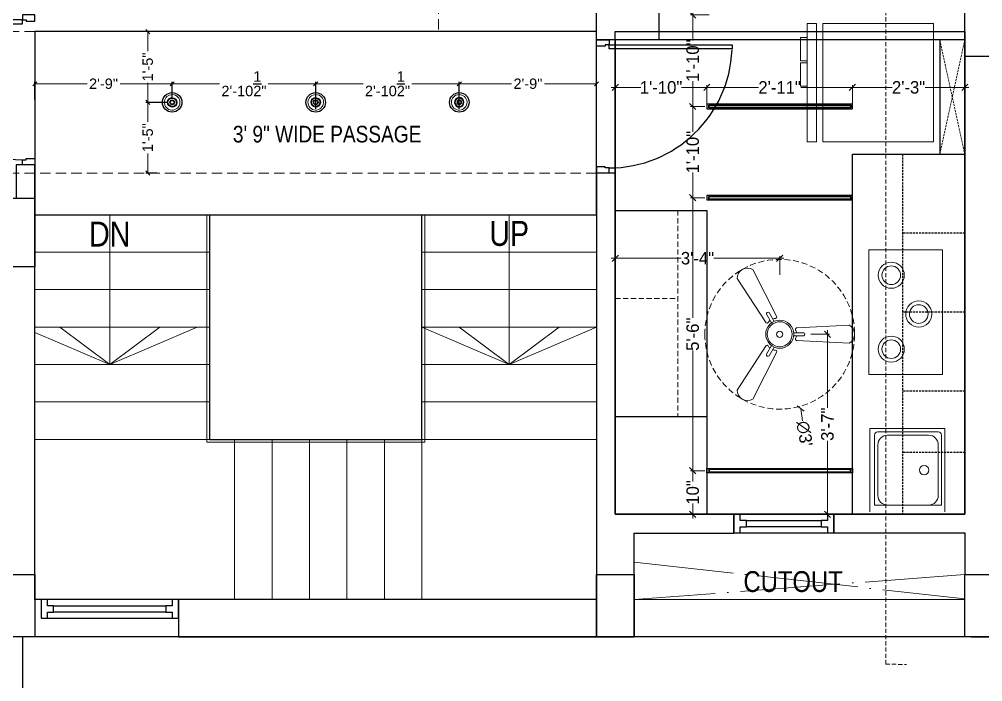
# Model space of a CAD drawing. Header units: millimetres. Extents: x 56222 to 3066687, y -650199 to -121287.
# Drawn here: x 129212.5 to 129444.1, y -185436.7 to -185277.5 of the extents above; entities that cross this region are included whole.
import ezdxf

# ---------------------------------------------------------------- set-up
doc = ezdxf.new("R2010")
doc.units = ezdxf.units.MM
doc.header["$MEASUREMENT"] = 0
doc.header["$PDMODE"] = 35
for name, pattern in [('ACAD_ISO02W100', [15, 12, -3]), ('ACAD_ISO04W100', [30, 24, -3, 0, -3]), ('DASHED', [0.75, 0.5, -0.25]), ('DASHED2', [0.375, 0.25, -0.125]), ('DASHEDX2', [1.5, 1, -0.5]), ('HIDDEN', [0.375, 0.25, -0.125])]:
    doc.linetypes.add(name, pattern=pattern)
doc.layers.get('Defpoints').update_dxf_attribs({"color": 220})
doc.layers.add('AR DOOR', color=40, linetype='Continuous')
doc.layers.add('AR ELE-5', color=134, linetype='Continuous')
for name, color, linetype, lineweight in [('COLUMN', 1, 'Continuous', 30), ('dim05', 1, 'Continuous', 13), ('Electrical', 84, 'Continuous', 30), ('FIRST FLOOR', 7, 'Continuous', 9), ('FIRST FLOOR ( TEXT )', 7, 'Continuous', 9), ('FIRST FLOOR_( PLine )_', 251, 'Continuous', 30), ('FIRST FLOOR_( STAIR )', 251, 'Continuous', 9), ('FURNITURE', 32, 'Continuous', 9), ('furniture dimensions', 1, 'DASHED', 0), ('FURNITURE-1', 252, 'Continuous', 13), ('GF FALSE CEILING', 6, 'Continuous', 35), ('GROUND FLOOR', 7, 'Continuous', 9), ('Labelling', 1, 'Continuous', 25), ('SECTION ( SLAB PLine )', 104, 'Continuous', 30), ('wall', 7, 'Continuous', 30)]:
    doc.layers.add(name, color=color, linetype=linetype, lineweight=lineweight)
doc.layers.add('XX~SLAB ( PLINE )', color=251, linetype='Continuous', plot=False)
doc.styles.add('Arial', font='arial.ttf')
doc.styles.add('century g', font='GOTHIC.TTF')
doc.styles.add("Cn_BT_0'-0", font='swissc.ttf')
doc.styles.add('KATHA', font='swissc.ttf')
doc.styles.get("Standard").update_dxf_attribs({"font": 'arial.ttf', "height": 6})
doc.dimstyles.new('Archana', dxfattribs={"dimtxt": 2, "dimasz": 0.75, "dimexe": 0.5, "dimexo": 0.5, "dimgap": 0, "dimtad": 0, "dimzin": 0, "dimdsep": 46, "dimlunit": 4, "dimtxsty": 'century g', "dimblk": 'OBLIQUE', "dimcen": 0, "dimdle": 1, "dimclrd": 256, "dimclre": 256, "dimclrt": 256, "dimadec": 0, "dimazin": 0, "dimtfac": 1, "dimtofl": 0, "dimtmove": 1, "dimatfit": 3, "dimfxl": 1, "dimfxlon": 1, "dimtolj": 1, "dimtzin": 0, "dimlwd": -1, "dimlwe": -1, "dimarcsym": 0})
doc.dimstyles.new('ISO-25', dxfattribs={"dimtxt": 2.5, "dimasz": 1, "dimexe": 0.5, "dimexo": 1, "dimtad": 0, "dimdec": 1, "dimlunit": 4, "dimtxsty": 'Standard', "dimblk": 'OBLIQUE', "dimcen": 2.5, "dimclrd": 1, "dimclre": 1, "dimclrt": 5, "dimadec": 0, "dimazin": 0, "dimtfac": 1, "dimtdec": 1, "dimtmove": 0, "dimatfit": 3, "dimfxl": 1, "dimlwd": -1, "dimarcsym": 0})

# ---------------------------------------------------------------- blocks, each defined once
blk = doc.blocks.new('*U184')
for points in [[(-1025.5, 0), (-985.5, 0), (-985.5, 30), (-975.5, 30), (-975.5, 100), (-1025.5, 100)], [(40, 0), (0, 0), (0, 30), (-10, 30), (-10, 100), (40, 100)], [(0, 0), (0, -985.5), (-30, -985.5), (-30, 0)]]:
    blk.add_lwpolyline(points, close=True)
at = {"layer": 'AR ELE-5', "linetype": 'ByBlock', "ltscale": 15}
blk.add_arc((1.4, 0.6), 987, 180.03474, 267.62699, dxfattribs=at)
blk = doc.blocks.new('*U18')
for points in [[(0, 0), (0, 1120), (-30, 1120), (-30, 0)], [(40, 0), (0, 0), (0, -30), (-10, -30), (-10, -100), (40, -100)], [(-1160, 0), (-1120, 0), (-1120, -30), (-1110, -30), (-1110, -100), (-1160, -100)]]:
    blk.add_lwpolyline(points, close=True)
at = {"layer": 'AR ELE-5', "linetype": 'ByBlock', "ltscale": 15}
blk.add_arc((1.6, -0.7), 1121.6, 92.37301, 179.96526, dxfattribs=at)
blk = doc.blocks.new('asaasd')
at = {"layer": 'Electrical', "color": 5, "lineweight": 5, "ltscale": 8}
blk.add_ellipse((4539.27, 3683.15), major_axis=(1.69, -1.84), ratio=1, start_param=-0.785398, end_param=5.497787, dxfattribs=at)
at = {"layer": 'Electrical', "color": 5, "ltscale": 8}
for major_axis, start_param, end_param in [((1.02, -1.1), -0.785398, 5.497787), ((-1.01, -0.93), 0.785398, 7.068583), ((-0.544, -0.501), 0.785398, 7.068583), ((-0.453, -0.417), 0.785398, 7.068583)]:
    blk.add_ellipse((4539.27, 3683.15), major_axis=major_axis, ratio=1, start_param=start_param, end_param=end_param, dxfattribs=at)
blk = doc.blocks.new('_Oblique')
at = {"layer": 'wall', "color": 0, "lineweight": -2}
blk.add_line((-0.5, -0.5), (0.5, 0.5), dxfattribs=at)
blk = doc.blocks.new('*D243')
at = {"layer": 'Defpoints', "color": 0, "lineweight": 30, "transparency": 16777216}
for p in [(129249.29, -185293), (129216.29, -185297.74), (129249.29, -185297.46)]:
    blk.add_point(p, dxfattribs=at)
at = {"layer": 'dim05', "color": 1, "linetype": 'Continuous', "lineweight": -2, "transparency": 16777216}
for p, q in [((129216.29, -185296.74), (129216.29, -185292.5)), ((129249.29, -185296.46), (129249.29, -185292.5))]:
    blk.add_line(p, q, dxfattribs=at)
at = {"layer": 'dim05', "color": 1, "linetype": 'Continuous', "transparency": 16777216}
for p, q in [((129216.29, -185293), (129228.82, -185293)), ((129249.29, -185293), (129236.76, -185293))]:
    blk.add_line(p, q, dxfattribs=at)
at = {"layer": 'dim05', "color": 1, "transparency": 16777216, "rotation": 180}
blk.add_blockref('_Oblique', (129216.29, -185293), dxfattribs=at)
at = {"layer": 'dim05', "color": 1, "transparency": 16777216}
blk.add_blockref('_Oblique', (129249.29, -185293), dxfattribs=at)
at = {"layer": 'dim05', "color": 5, "lineweight": 25, "transparency": 16777216, "insert": (129232.79, -185293), "char_height": 2.5, "attachment_point": 5, "style": 'Arial'}
blk.add_mtext('2\'-9"', dxfattribs=at)
blk = doc.blocks.new('*D244')
at = {"layer": 'Defpoints', "color": 0, "lineweight": 30, "transparency": 16777216}
for p in [(129283.79, -185293), (129249.29, -185297.46), (129283.79, -185297.46)]:
    blk.add_point(p, dxfattribs=at)
at = {"layer": 'dim05', "color": 1, "linetype": 'Continuous', "lineweight": -2, "transparency": 16777216}
for p, q in [((129249.29, -185296.46), (129249.29, -185292.5)), ((129283.79, -185296.46), (129283.79, -185292.5))]:
    blk.add_line(p, q, dxfattribs=at)
at = {"layer": 'dim05', "color": 1, "linetype": 'Continuous', "transparency": 16777216}
for p, q in [((129249.29, -185293), (129260.69, -185293)), ((129283.79, -185293), (129272.39, -185293))]:
    blk.add_line(p, q, dxfattribs=at)
at = {"layer": 'dim05', "color": 1, "transparency": 16777216, "rotation": 180}
blk.add_blockref('_Oblique', (129249.29, -185293), dxfattribs=at)
at = {"layer": 'dim05', "color": 1, "transparency": 16777216}
blk.add_blockref('_Oblique', (129283.79, -185293), dxfattribs=at)
at = {"layer": 'dim05', "color": 5, "lineweight": 25, "transparency": 16777216, "insert": (129266.54, -185293), "char_height": 2.5, "attachment_point": 5, "style": 'Arial'}
blk.add_mtext('2\'-10{\\H1x;\\S1/2;}"', dxfattribs=at)
blk = doc.blocks.new('*D245')
at = {"layer": 'Defpoints', "color": 0, "lineweight": 30, "transparency": 16777216}
for p in [(129318.29, -185293), (129283.79, -185300.06), (129318.29, -185300.06)]:
    blk.add_point(p, dxfattribs=at)
at = {"layer": 'dim05', "color": 1, "linetype": 'Continuous', "lineweight": -2, "transparency": 16777216}
for p, q in [((129283.79, -185299.06), (129283.79, -185292.5)), ((129318.29, -185299.06), (129318.29, -185292.5))]:
    blk.add_line(p, q, dxfattribs=at)
at = {"layer": 'dim05', "color": 1, "linetype": 'Continuous', "transparency": 16777216}
for p, q in [((129283.79, -185293), (129295.19, -185293)), ((129318.29, -185293), (129306.89, -185293))]:
    blk.add_line(p, q, dxfattribs=at)
at = {"layer": 'dim05', "color": 1, "transparency": 16777216, "rotation": 180}
blk.add_blockref('_Oblique', (129283.79, -185293), dxfattribs=at)
at = {"layer": 'dim05', "color": 1, "transparency": 16777216}
blk.add_blockref('_Oblique', (129318.29, -185293), dxfattribs=at)
at = {"layer": 'dim05', "color": 5, "lineweight": 25, "transparency": 16777216, "insert": (129301.04, -185293), "char_height": 2.5, "attachment_point": 5, "style": 'Arial'}
blk.add_mtext('2\'-10{\\H1x;\\S1/2;}"', dxfattribs=at)
blk = doc.blocks.new('*D246')
at = {"layer": 'Defpoints', "color": 0, "lineweight": 30, "transparency": 16777216}
for p in [(129351.29, -185293), (129318.29, -185297.46), (129351.29, -185297.46)]:
    blk.add_point(p, dxfattribs=at)
at = {"layer": 'dim05', "color": 1, "linetype": 'Continuous', "lineweight": -2, "transparency": 16777216}
for p, q in [((129318.29, -185296.46), (129318.29, -185292.5)), ((129351.29, -185296.46), (129351.29, -185292.5))]:
    blk.add_line(p, q, dxfattribs=at)
at = {"layer": 'dim05', "color": 1, "linetype": 'Continuous', "transparency": 16777216}
for p, q in [((129318.29, -185293), (129330.82, -185293)), ((129351.29, -185293), (129338.76, -185293))]:
    blk.add_line(p, q, dxfattribs=at)
at = {"layer": 'dim05', "color": 1, "transparency": 16777216, "rotation": 180}
blk.add_blockref('_Oblique', (129318.29, -185293), dxfattribs=at)
at = {"layer": 'dim05', "color": 1, "transparency": 16777216}
blk.add_blockref('_Oblique', (129351.29, -185293), dxfattribs=at)
at = {"layer": 'dim05', "color": 5, "lineweight": 25, "transparency": 16777216, "insert": (129334.79, -185293), "char_height": 2.5, "attachment_point": 5, "style": 'Arial'}
blk.add_mtext('2\'-9"', dxfattribs=at)
blk = doc.blocks.new('*D247')
at = {"layer": 'Defpoints', "color": 0, "lineweight": 30, "transparency": 16777216}
for p in [(129243.42, -185297.46), (129249.29, -185297.46), (129246.58, -185314.46)]:
    blk.add_point(p, dxfattribs=at)
at = {"layer": 'dim05', "color": 1, "linetype": 'Continuous', "lineweight": -2, "transparency": 16777216}
for p, q in [((129248.29, -185297.46), (129242.92, -185297.46)), ((129245.58, -185314.46), (129242.92, -185314.46))]:
    blk.add_line(p, q, dxfattribs=at)
at = {"layer": 'dim05', "color": 1, "linetype": 'Continuous', "transparency": 16777216}
for p, q in [((129243.42, -185297.46), (129243.42, -185302.13)), ((129243.42, -185314.46), (129243.42, -185309.79))]:
    blk.add_line(p, q, dxfattribs=at)
at = {"layer": 'dim05', "color": 1, "transparency": 16777216}
for p, rotation in [((129243.42, -185297.46), 90), ((129243.42, -185314.46), 270)]:
    blk.add_blockref('_Oblique', p, dxfattribs=dict(at, rotation=rotation))
at = {"layer": 'dim05', "color": 5, "lineweight": 25, "transparency": 16777216, "insert": (129243.42, -185305.96), "char_height": 2.5, "attachment_point": 5, "rotation": 90, "style": 'Arial'}
blk.add_mtext('1\'-5"', dxfattribs=at)
blk = doc.blocks.new('*D248')
at = {"layer": 'Defpoints', "color": 0, "lineweight": 30, "transparency": 16777216}
for p in [(129243.42, -185280.46), (129249.29, -185280.46), (129249.29, -185297.46)]:
    blk.add_point(p, dxfattribs=at)
at = {"layer": 'dim05', "color": 1, "linetype": 'Continuous', "lineweight": -2, "transparency": 16777216}
for p, q in [((129248.29, -185280.46), (129242.92, -185280.46)), ((129248.29, -185297.46), (129242.92, -185297.46))]:
    blk.add_line(p, q, dxfattribs=at)
at = {"layer": 'dim05', "color": 1, "linetype": 'Continuous', "transparency": 16777216}
for p, q in [((129243.42, -185280.46), (129243.42, -185285.13)), ((129243.42, -185297.46), (129243.42, -185292.79))]:
    blk.add_line(p, q, dxfattribs=at)
at = {"layer": 'dim05', "color": 1, "transparency": 16777216}
for p, rotation in [((129243.42, -185280.46), 90), ((129243.42, -185297.46), 270)]:
    blk.add_blockref('_Oblique', p, dxfattribs=dict(at, rotation=rotation))
at = {"layer": 'dim05', "color": 5, "lineweight": 25, "transparency": 16777216, "insert": (129243.42, -185288.96), "char_height": 2.5, "attachment_point": 5, "rotation": 90, "style": 'Arial'}
blk.add_mtext('1\'-5"', dxfattribs=at)
blk = doc.blocks.new('fan')
at = {"layer": 'Electrical', "lineweight": 15, "ltscale": 20}
for p, q in [((3300835.29, -509900.78), (3300836.47, -509923.43)), ((3300841.81, -509923.43), (3300842.99, -509900.78)), ((3300838.47, -509924.57), (3300838.47, -509920.25)), ((3300839.81, -509920.28), (3300839.81, -509924.57)), ((3300831.66, -509931.77), (3300811.45, -509942.07)), ((3300829.93, -509935.08), (3300833.64, -509932.93)), ((3300844.64, -509932.93), (3300848.38, -509935.09)), ((3300866.83, -509942.07), (3300846.62, -509931.77)), ((3300815.3, -509948.74), (3300834.33, -509936.39)), ((3300834.31, -509934.09), (3300830.57, -509936.25)), ((3300843.95, -509936.39), (3300862.98, -509948.74)), ((3300847.68, -509936.23), (3300843.97, -509934.09))]:
    blk.add_line(p, q, dxfattribs=at)
at = {"layer": 'Electrical', "linetype": 'DASHED', "lineweight": 15, "ltscale": 5}
blk.add_circle((3300839.14, -509930.53), 32, dxfattribs=at)
at = {"layer": 'Electrical', "lineweight": 15, "ltscale": 20}
for centre, major_axis, start_param, end_param in [((3300839.14, -509902.94), (3.12, 3.12), -0.272136, 1.842967), ((3300839.13, -509920.5), (0.501, 0.501), -0.465536, 1.983618), ((3300839.14, -509930.53), (4.24, -4.24), 3.14161, 9.424795), ((3300839.14, -509930.53), (3.77, -3.77), 1.749190548672175e-05, 6.283202799085073), ((3300837.1, -509923.08), (0.51, 0.51), 2.863014, 4.257784), ((3300839.14, -509926.42), (2.27, -2.27), 2.565057, 2.951308), ((3300839.14, -509926.42), (2.27, 2.27), 0.19032, 0.57657), ((3300841.18, -509923.08), (0.51, -0.51), 5.167028, 6.561799), ((3300839.14, -509930.53), (0.943, 0.943), 1.570814, 7.853999), ((3300831.67, -509932.49), (0.51, -0.51), 0.978238, 2.373008), ((3300835.59, -509932.58), (2.27, -2.27), 3.855511, 4.241762), ((3300842.69, -509932.58), (2.27, 2.27), 5.183051, 5.569301), ((3300846.61, -509932.49), (0.51, -0.51), 2.339416, 3.734186), ((3300830.46, -509935.55), (0.501, -0.501), 3.199655, 5.648809), ((3300835.59, -509932.58), (2.27, -2.27), 4.659452, 5.045703), ((3300833.71, -509936.02), (0.51, 0.51), -1.325776, 0.068994), ((3300844.57, -509936.02), (0.51, -0.51), 3.072633, 4.467404), ((3300842.69, -509932.58), (2.27, 2.27), 4.37911, 4.765361), ((3300847.83, -509935.54), (0.501, 0.501), 3.723254, 6.172408), ((3300815.25, -509944.32), (3.12, -3.12), 3.393055, 5.508159), ((3300863.03, -509944.32), (3.12, -3.12), 5.48745, 7.602554)]:
    blk.add_ellipse(centre, major_axis=major_axis, ratio=1, start_param=start_param, end_param=end_param, dxfattribs=at)
blk = doc.blocks.new('*D417')
at = {"layer": 'Defpoints', "color": 0, "linetype": 'Continuous', "lineweight": 30, "transparency": 16777216}
for p in [(129395.21, -185335.39, 0.12), (129400.37, -185371.02, 0.12)]:
    blk.add_point(p, dxfattribs=at)
at = {"layer": 'furniture dimensions', "color": 5, "linetype": 'Continuous', "transparency": 16777216}
blk.add_line((129400.8, -185373.98), (129400.37, -185371.02), dxfattribs=at)
at = {"layer": 'furniture dimensions', "color": 5, "linetype": 'Continuous', "transparency": 16777216, "xscale": 1.5, "yscale": 1.5, "zscale": 1.5, "rotation": 98.2375818181339}
blk.add_blockref('_Oblique', (129400.37, -185371.02), dxfattribs=at)
at = {"layer": 'furniture dimensions', "linetype": 'Continuous', "lineweight": 0, "transparency": 16777216, "insert": (129401.25, -185377.09), "char_height": 3, "attachment_point": 5, "rotation": 278.2376, "style": 'century g'}
blk.add_mtext("\\A1;∅3'", dxfattribs=at)
blk = doc.blocks.new('*D418')
at = {"layer": 'Defpoints', "color": 0, "linetype": 'Continuous', "lineweight": 30, "transparency": 16777216}
for p in [(129378.86, -185276.46), (129374.4, -185298.46), (129377.79, -185298.46)]:
    blk.add_point(p, dxfattribs=at)
at = {"layer": 'furniture dimensions', "color": 5, "linetype": 'ByBlock', "transparency": 16777216}
blk.add_line((129378.36, -185276.46), (129373.9, -185276.46), dxfattribs=at)
at = {"layer": 'furniture dimensions', "color": 5, "linetype": 'Continuous', "transparency": 16777216}
for p, q in [((129374.4, -185275.46), (129374.4, -185282.58)), ((129374.4, -185299.46), (129374.4, -185292.34)), ((129377.29, -185298.46), (129373.9, -185298.46))]:
    blk.add_line(p, q, dxfattribs=at)
at = {"layer": 'furniture dimensions', "color": 5, "linetype": 'Continuous', "transparency": 16777216, "xscale": 1.5, "yscale": 1.5, "zscale": 1.5}
for p, rotation in [((129374.4, -185276.46), 90), ((129374.4, -185298.46), 270)]:
    blk.add_blockref('_Oblique', p, dxfattribs=dict(at, rotation=rotation))
at = {"layer": 'furniture dimensions', "linetype": 'Continuous', "lineweight": 0, "transparency": 16777216, "insert": (129374.4, -185287.46), "char_height": 3, "attachment_point": 5, "rotation": 90, "style": 'century g'}
blk.add_mtext('\\A1;1\'-10"', dxfattribs=at)
blk = doc.blocks.new('*D419')
at = {"layer": 'Defpoints', "color": 0, "linetype": 'Continuous', "lineweight": 30, "transparency": 16777216}
for p in [(129377.79, -185298.46), (129374.4, -185320.4), (129377.79, -185320.4)]:
    blk.add_point(p, dxfattribs=at)
at = {"layer": 'furniture dimensions', "color": 5, "linetype": 'Continuous', "transparency": 16777216}
for p, q in [((129374.4, -185297.46), (129374.4, -185304.55)), ((129374.4, -185321.4), (129374.4, -185314.31)), ((129377.29, -185320.4), (129373.9, -185320.4))]:
    blk.add_line(p, q, dxfattribs=at)
at = {"layer": 'furniture dimensions', "color": 5, "linetype": 'ByBlock', "transparency": 16777216}
blk.add_line((129377.29, -185298.46), (129373.9, -185298.46), dxfattribs=at)
at = {"layer": 'furniture dimensions', "color": 5, "linetype": 'Continuous', "transparency": 16777216, "xscale": 1.5, "yscale": 1.5, "zscale": 1.5}
for p, rotation in [((129374.4, -185298.46), 90), ((129374.4, -185320.4), 270)]:
    blk.add_blockref('_Oblique', p, dxfattribs=dict(at, rotation=rotation))
at = {"layer": 'furniture dimensions', "linetype": 'Continuous', "lineweight": 0, "transparency": 16777216, "insert": (129374.4, -185309.43), "char_height": 3, "attachment_point": 5, "rotation": 90, "style": 'century g'}
blk.add_mtext('\\A1;1\'-10"', dxfattribs=at)
blk = doc.blocks.new('*D420')
at = {"layer": 'Defpoints', "color": 0, "linetype": 'Continuous', "lineweight": 30, "transparency": 16777216}
for p in [(129377.79, -185320.4), (129374.4, -185386), (129377.79, -185386)]:
    blk.add_point(p, dxfattribs=at)
at = {"layer": 'furniture dimensions', "color": 5, "linetype": 'ByBlock', "transparency": 16777216}
blk.add_line((129377.29, -185320.4), (129373.9, -185320.4), dxfattribs=at)
at = {"layer": 'furniture dimensions', "color": 5, "linetype": 'Continuous', "transparency": 16777216}
for p, q in [((129374.4, -185319.4), (129374.4, -185349.27)), ((129374.4, -185387), (129374.4, -185357.13)), ((129377.29, -185386), (129373.9, -185386))]:
    blk.add_line(p, q, dxfattribs=at)
at = {"layer": 'furniture dimensions', "color": 5, "linetype": 'Continuous', "transparency": 16777216, "xscale": 1.5, "yscale": 1.5, "zscale": 1.5}
for p, rotation in [((129374.4, -185320.4), 90), ((129374.4, -185386), 270)]:
    blk.add_blockref('_Oblique', p, dxfattribs=dict(at, rotation=rotation))
at = {"layer": 'furniture dimensions', "linetype": 'Continuous', "lineweight": 0, "transparency": 16777216, "insert": (129374.4, -185353.2), "char_height": 3, "attachment_point": 5, "rotation": 90, "style": 'century g'}
blk.add_mtext('\\A1;5\'-6"', dxfattribs=at)
blk = doc.blocks.new('*D421')
at = {"layer": 'Defpoints', "color": 0, "linetype": 'Continuous', "lineweight": 30, "transparency": 16777216}
for p in [(129377.79, -185386), (129374.4, -185396.46), (129377.79, -185396.46)]:
    blk.add_point(p, dxfattribs=at)
at = {"layer": 'furniture dimensions', "color": 5, "linetype": 'ByBlock', "transparency": 16777216}
blk.add_line((129377.29, -185386), (129373.9, -185386), dxfattribs=at)
at = {"layer": 'furniture dimensions', "color": 5, "linetype": 'Continuous', "transparency": 16777216}
for p, q in [((129374.4, -185385), (129374.4, -185388.62)), ((129374.4, -185397.46), (129374.4, -185393.85)), ((129377.29, -185396.46), (129373.9, -185396.46))]:
    blk.add_line(p, q, dxfattribs=at)
at = {"layer": 'furniture dimensions', "color": 5, "linetype": 'Continuous', "transparency": 16777216, "xscale": 1.5, "yscale": 1.5, "zscale": 1.5}
for p, rotation in [((129374.4, -185386), 90), ((129374.4, -185396.46), 270)]:
    blk.add_blockref('_Oblique', p, dxfattribs=dict(at, rotation=rotation))
at = {"layer": 'furniture dimensions', "linetype": 'Continuous', "lineweight": 0, "transparency": 16777216, "insert": (129374.4, -185391.23), "char_height": 3, "attachment_point": 5, "rotation": 90, "style": 'century g'}
blk.add_mtext('\\A1;10"', dxfattribs=at)
blk = doc.blocks.new('*D422')
at = {"layer": 'Defpoints', "color": 0, "linetype": 'Continuous', "lineweight": 30, "transparency": 16777216}
for p in [(129355.79, -185334.94), (129355.79, -185349.97), (129395.31, -185353.2)]:
    blk.add_point(p, dxfattribs=at)
at = {"layer": 'furniture dimensions', "color": 5, "linetype": 'Continuous', "transparency": 16777216}
for p, q in [((129354.79, -185334.94), (129371.61, -185334.94)), ((129355.79, -185338.94), (129355.79, -185334.44)), ((129396.31, -185334.94), (129379.5, -185334.94))]:
    blk.add_line(p, q, dxfattribs=at)
at = {"layer": 'furniture dimensions', "color": 5, "linetype": 'ByBlock', "transparency": 16777216}
blk.add_line((129395.31, -185338.94), (129395.31, -185334.44), dxfattribs=at)
at = {"layer": 'furniture dimensions', "color": 5, "linetype": 'Continuous', "transparency": 16777216, "xscale": 1.5, "yscale": 1.5, "zscale": 1.5, "rotation": 180}
blk.add_blockref('_Oblique', (129355.79, -185334.94), dxfattribs=at)
at = {"layer": 'furniture dimensions', "color": 5, "linetype": 'Continuous', "transparency": 16777216, "xscale": 1.5, "yscale": 1.5, "zscale": 1.5}
blk.add_blockref('_Oblique', (129395.31, -185334.94), dxfattribs=at)
at = {"layer": 'furniture dimensions', "linetype": 'Continuous', "lineweight": 0, "transparency": 16777216, "insert": (129375.55, -185334.94), "char_height": 3, "attachment_point": 5, "style": 'century g'}
blk.add_mtext('\\A1;3\'-4"', dxfattribs=at)
blk = doc.blocks.new('*D423')
at = {"layer": 'Defpoints', "color": 0, "linetype": 'Continuous', "lineweight": 30, "transparency": 16777216}
for p in [(129395.31, -185353.2), (129395.31, -185396.46), (129406.79, -185396.46)]:
    blk.add_point(p, dxfattribs=at)
at = {"layer": 'furniture dimensions', "color": 5, "linetype": 'ByBlock', "transparency": 16777216}
blk.add_line((129402.79, -185353.2), (129407.29, -185353.2), dxfattribs=at)
at = {"layer": 'furniture dimensions', "color": 5, "linetype": 'Continuous', "transparency": 16777216}
for p, q in [((129406.79, -185352.2), (129406.79, -185370.89)), ((129406.79, -185397.46), (129406.79, -185378.78)), ((129402.79, -185396.46), (129407.29, -185396.46))]:
    blk.add_line(p, q, dxfattribs=at)
at = {"layer": 'furniture dimensions', "color": 5, "linetype": 'Continuous', "transparency": 16777216, "xscale": 1.5, "yscale": 1.5, "zscale": 1.5}
for p, rotation in [((129406.79, -185353.2), 90), ((129406.79, -185396.46), 270)]:
    blk.add_blockref('_Oblique', p, dxfattribs=dict(at, rotation=rotation))
at = {"layer": 'furniture dimensions', "linetype": 'Continuous', "lineweight": 0, "transparency": 16777216, "insert": (129406.79, -185374.83), "char_height": 3, "attachment_point": 5, "rotation": 90, "style": 'century g'}
blk.add_mtext('\\A1;3\'-7"', dxfattribs=at)
blk = doc.blocks.new('*D424')
at = {"layer": 'Defpoints', "color": 0, "linetype": 'Continuous', "lineweight": 30, "transparency": 16777216}
for p in [(129355.79, -185293.87), (129355.79, -185298.46), (129377.79, -185298.46)]:
    blk.add_point(p, dxfattribs=at)
at = {"layer": 'furniture dimensions', "color": 5, "linetype": 'Continuous', "transparency": 16777216}
for p, q in [((129355.79, -185297.87), (129355.79, -185293.37)), ((129354.79, -185293.87), (129361.91, -185293.87)), ((129378.79, -185293.87), (129371.67, -185293.87))]:
    blk.add_line(p, q, dxfattribs=at)
at = {"layer": 'furniture dimensions', "color": 5, "linetype": 'ByBlock', "transparency": 16777216}
blk.add_line((129377.79, -185297.87), (129377.79, -185293.37), dxfattribs=at)
at = {"layer": 'furniture dimensions', "color": 5, "linetype": 'Continuous', "transparency": 16777216, "xscale": 1.5, "yscale": 1.5, "zscale": 1.5, "rotation": 180}
blk.add_blockref('_Oblique', (129355.79, -185293.87), dxfattribs=at)
at = {"layer": 'furniture dimensions', "color": 5, "linetype": 'Continuous', "transparency": 16777216, "xscale": 1.5, "yscale": 1.5, "zscale": 1.5}
blk.add_blockref('_Oblique', (129377.79, -185293.87), dxfattribs=at)
at = {"layer": 'furniture dimensions', "linetype": 'Continuous', "lineweight": 0, "transparency": 16777216, "insert": (129366.79, -185293.87), "char_height": 3, "attachment_point": 5, "style": 'century g'}
blk.add_mtext('\\A1;1\'-10"', dxfattribs=at)
blk = doc.blocks.new('*D425')
at = {"layer": 'Defpoints', "color": 0, "linetype": 'Continuous', "lineweight": 30, "transparency": 16777216}
for p in [(129412.77, -185293.87), (129377.79, -185298.46), (129412.77, -185298.46)]:
    blk.add_point(p, dxfattribs=at)
at = {"layer": 'furniture dimensions', "color": 5, "linetype": 'ByBlock', "transparency": 16777216}
blk.add_line((129377.79, -185297.87), (129377.79, -185293.37), dxfattribs=at)
at = {"layer": 'furniture dimensions', "color": 5, "linetype": 'Continuous', "transparency": 16777216}
for p, q in [((129412.77, -185297.87), (129412.77, -185293.37)), ((129376.79, -185293.87), (129390.17, -185293.87)), ((129413.77, -185293.87), (129400.39, -185293.87))]:
    blk.add_line(p, q, dxfattribs=at)
at = {"layer": 'furniture dimensions', "color": 5, "linetype": 'Continuous', "transparency": 16777216, "xscale": 1.5, "yscale": 1.5, "zscale": 1.5, "rotation": 180}
blk.add_blockref('_Oblique', (129377.79, -185293.87), dxfattribs=at)
at = {"layer": 'furniture dimensions', "color": 5, "linetype": 'Continuous', "transparency": 16777216, "xscale": 1.5, "yscale": 1.5, "zscale": 1.5}
blk.add_blockref('_Oblique', (129412.77, -185293.87), dxfattribs=at)
at = {"layer": 'furniture dimensions', "linetype": 'Continuous', "lineweight": 0, "transparency": 16777216, "insert": (129395.28, -185293.87), "char_height": 3, "attachment_point": 5, "style": 'century g'}
blk.add_mtext('\\A1;2\'-11"', dxfattribs=at)
blk = doc.blocks.new('*D426')
at = {"layer": 'Defpoints', "color": 0, "linetype": 'Continuous', "lineweight": 30, "transparency": 16777216}
for p in [(129439.79, -185293.87), (129412.77, -185298.46), (129439.79, -185298.46)]:
    blk.add_point(p, dxfattribs=at)
at = {"layer": 'furniture dimensions', "color": 5, "linetype": 'ByBlock', "transparency": 16777216}
blk.add_line((129412.77, -185297.87), (129412.77, -185293.37), dxfattribs=at)
at = {"layer": 'furniture dimensions', "color": 5, "linetype": 'Continuous', "transparency": 16777216}
for p, q in [((129439.79, -185297.87), (129439.79, -185293.37)), ((129411.77, -185293.87), (129422.32, -185293.87)), ((129440.79, -185293.87), (129430.23, -185293.87))]:
    blk.add_line(p, q, dxfattribs=at)
at = {"layer": 'furniture dimensions', "color": 5, "linetype": 'Continuous', "transparency": 16777216, "xscale": 1.5, "yscale": 1.5, "zscale": 1.5, "rotation": 180}
blk.add_blockref('_Oblique', (129412.77, -185293.87), dxfattribs=at)
at = {"layer": 'furniture dimensions', "color": 5, "linetype": 'Continuous', "transparency": 16777216, "xscale": 1.5, "yscale": 1.5, "zscale": 1.5}
blk.add_blockref('_Oblique', (129439.79, -185293.87), dxfattribs=at)
at = {"layer": 'furniture dimensions', "linetype": 'Continuous', "lineweight": 0, "transparency": 16777216, "insert": (129426.28, -185293.87), "char_height": 3, "attachment_point": 5, "style": 'century g'}
blk.add_mtext('\\A1;2\'-3"', dxfattribs=at)

msp = doc.modelspace()

# ---------------------------------------------------------------- linework, layer by layer
at = {"layer": 'COLUMN', "transparency": 33554687}
for points in [[(129366.29, -185271.96), (129366.29, -185282.46), (129351.29, -185282.46), (129351.29, -185271.96)], [(129439.79, -185271.46), (129450.29, -185271.46), (129450.29, -185286.46), (129439.79, -185286.46)], [(129207.29, -185320.46), (129216.29, -185320.46), (129216.29, -185336.96), (129207.29, -185336.96)], [(129207.29, -185410.96), (129216.29, -185410.96), (129216.29, -185425.96), (129207.29, -185425.96)], [(129351.29, -185410.96), (129360.29, -185410.96), (129360.29, -185425.96), (129351.29, -185425.96)], [(129439.79, -185410.96), (129450.29, -185410.96), (129450.29, -185425.96), (129439.79, -185425.96)]]:
    msp.add_lwpolyline(points, close=True, dxfattribs=at)
at = {"layer": 'Electrical', "color": 7, "lineweight": 30}
for points in [[(129377.79, -185298.99), (129412.77, -185298.99), (129412.77, -185297.93), (129377.79, -185297.93)], [(129377.79, -185320.93), (129412.77, -185320.93), (129412.77, -185319.87), (129377.79, -185319.87)], [(129377.79, -185385.47), (129412.77, -185385.47), (129412.77, -185386.53), (129377.79, -185386.53)]]:
    msp.add_lwpolyline(points, close=True, dxfattribs=at)
at = {"layer": 'Electrical', "color": 175, "lineweight": 30, "ltscale": 8, "true_color": 0x4554a5}
for points in [[(129412.37, -185298.16), (129412.37, -185298.78), (129378.3, -185298.78), (129378.3, -185298.16)], [(129412.35, -185298.18), (129412.35, -185298.76), (129378.32, -185298.76), (129378.32, -185298.18)], [(129412.37, -185320.1), (129412.37, -185320.72), (129378.3, -185320.72), (129378.3, -185320.1)], [(129412.35, -185320.12), (129412.35, -185320.7), (129378.32, -185320.7), (129378.32, -185320.12)], [(129412.37, -185386.3), (129412.37, -185385.68), (129378.3, -185385.68), (129378.3, -185386.3)], [(129412.35, -185386.29), (129412.35, -185385.7), (129378.32, -185385.7), (129378.32, -185386.29)]]:
    msp.add_lwpolyline(points, close=True, dxfattribs=at)
at = {"layer": 'FIRST FLOOR', "transparency": 33554687}
for p, q in [((129351.29, -185317.96), (129351.29, -185425.96)), ((129355.79, -185317.96), (129355.79, -185396.46)), ((129357.82, -185396.46), (129439.79, -185396.46)), ((129408.29, -185396.46), (129408.29, -185400.96)), ((129351.29, -185416.96), (129216.29, -185416.96)), ((129250.79, -185416.96), (129250.79, -185425.96)), ((129439.79, -185416.96), (129360.29, -185416.96)), ((129450.29, -185425.96), (129204.29, -185425.96)), ((129213.29, -185449.96), (129213.29, -185425.96))]:
    msp.add_line(p, q, dxfattribs=at)
at = {"layer": 'FIRST FLOOR_( PLine )_', "transparency": 33554687}
for p, q in [((129439.79, -185286.46), (129439.79, -185396.46)), ((129439.79, -185396.46), (129408.29, -185396.46)), ((129408.29, -185396.46), (129408.29, -185400.96)), ((129408.29, -185400.96), (129439.79, -185400.96)), ((129439.79, -185400.96), (129439.79, -185410.95)), ((129441.29, -185425.96), (129450.29, -185425.96))]:
    msp.add_line(p, q, dxfattribs=at)
msp.add_lwpolyline([(129216.29, -185416.96), (129216.29, -185312.46), (129211.79, -185312.46), (129211.79, -185320.46)], dxfattribs=at)
for points in [[(129355.79, -185314.46), (129351.29, -185314.46), (129351.29, -185425.96), (129355.79, -185425.96), (129360.29, -185425.96), (129360.29, -185401.05), (129384.29, -185401.05), (129384.29, -185396.46), (129355.79, -185396.46)], [(129351.29, -185416.96), (129250.79, -185416.96), (129250.79, -185421.46), (129250.79, -185425.96), (129351.29, -185425.96)]]:
    msp.add_lwpolyline(points, close=True, dxfattribs=at)
at = {"layer": 'FIRST FLOOR_( STAIR )', "transparency": 33554687}
for p, q in [((129309.29, -185324.46), (129309.29, -185416.96)), ((129258.29, -185333.46), (129216.29, -185333.46)), ((129351.29, -185333.46), (129309.29, -185333.46)), ((129258.29, -185342.46), (129216.29, -185342.46)), ((129351.29, -185342.46), (129309.29, -185342.46)), ((129258.29, -185351.46), (129216.29, -185351.46)), ((129351.29, -185351.46), (129309.29, -185351.46)), ((129258.29, -185360.46), (129216.29, -185360.46)), ((129351.29, -185360.46), (129309.29, -185360.46)), ((129258.29, -185369.46), (129216.29, -185369.46)), ((129351.29, -185369.46), (129309.29, -185369.46)), ((129351.29, -185378.46), (129216.29, -185378.46)), ((129264.29, -185378.46), (129264.29, -185416.96)), ((129273.29, -185378.46), (129273.29, -185416.96)), ((129282.29, -185378.46), (129282.29, -185416.96)), ((129291.29, -185378.46), (129291.29, -185416.96)), ((129300.29, -185378.46), (129300.29, -185416.96))]:
    msp.add_line(p, q, dxfattribs=at)
for points in [[(129216.29, -185351.46), (129222.29, -185351.46), (129234.29, -185360.46), (129234.29, -185324.46)], [(129330.29, -185360.46), (129351.29, -185351.46), (129342.29, -185351.46), (129330.29, -185360.46), (129309.29, -185351.46), (129318.29, -185351.46), (129330.29, -185360.46), (129330.29, -185324.46)], [(129234.29, -185360.46), (129255.29, -185351.46), (129246.29, -185351.46), (129234.29, -185360.46), (129216.29, -185352.75)]]:
    msp.add_lwpolyline(points, dxfattribs=at)
msp.add_lwpolyline([(129257.59, -185324.46), (129258.29, -185324.46), (129258.29, -185378.46), (129309.29, -185378.46), (129309.29, -185324.46), (129309.99, -185324.46), (129309.99, -185379.16), (129257.59, -185379.16), (129257.59, -185324.46)], close=True, dxfattribs=at)
at = {"layer": 'FURNITURE', "color": 9, "lineweight": 30, "true_color": 0xc7c8ca}
msp.add_line((129433.79, -185282.46), (129433.79, -185309.94), dxfattribs=at)
at = {"layer": 'FURNITURE', "color": 9, "linetype": 'DASHED', "lineweight": 15, "true_color": 0xc7c8ca}
for p, q in [((129433.79, -185282.46), (129439.79, -185309.94)), ((129433.79, -185309.94), (129439.79, -185282.46))]:
    msp.add_line(p, q, dxfattribs=at)
at = {"layer": 'FURNITURE', "color": 9, "linetype": 'DASHED', "lineweight": 25, "true_color": 0xc7c8ca}
for p, q in [((129424.79, -185309.94), (129424.79, -185396.46)), ((129439.79, -185328.94), (129424.79, -185328.94)), ((129439.79, -185347.9), (129424.79, -185347.9)), ((129439.79, -185366.85), (129424.79, -185366.85)), ((129439.79, -185381.66), (129424.79, -185381.66))]:
    msp.add_line(p, q, dxfattribs=at)
at = {"layer": 'FURNITURE', "color": 9, "linetype": 'HIDDEN', "lineweight": 18, "ltscale": 5, "true_color": 0xc7c8ca}
for p, q in [((129370.79, -185323.43), (129370.79, -185372.96)), ((129355.79, -185344.58), (129370.79, -185344.58))]:
    msp.add_line(p, q, dxfattribs=at)
at = {"layer": 'FURNITURE', "color": 9, "true_color": 0xc7c8ca}
for p, q in [((129416.98, -185375.86), (129416.98, -185395.86)), ((129434.98, -185375.86), (129416.98, -185375.86)), ((129418.89, -185376.65), (129433.43, -185376.65)), ((129434.98, -185395.86), (129434.98, -185375.86)), ((129418.11, -185394.27), (129418.11, -185377.42)), ((129421.21, -185377.45), (129431.1, -185377.45)), ((129434.2, -185377.42), (129434.2, -185394.27)), ((129418.89, -185391.94), (129418.89, -185379.78)), ((129433.43, -185379.78), (129433.43, -185391.94)), ((129418.11, -185394.27), (129434.2, -185394.27))]:
    msp.add_line(p, q, dxfattribs=at)
for points in [[(129401.92, -185306.94), (129404.13, -185306.94), (129404.13, -185278.52), (129401.92, -185278.52)], [(129405.68, -185306.94), (129432.24, -185306.94), (129432.24, -185278.52), (129405.68, -185278.52)], [(129434.4, -185332.94), (129434.4, -185362.86), (129416.69, -185362.86), (129416.69, -185332.94)]]:
    msp.add_lwpolyline(points, close=True, dxfattribs=at)
at = {"layer": 'FURNITURE', "color": 9, "true_color": 0xc7c8ca, "flags": 128}
for points in [[(129401.92, -185287.47), (129400.34, -185287.47), (129400.34, -185281.84), (129401.92, -185281.84)], [(129401.92, -185293.57), (129400.34, -185293.57), (129400.34, -185287.95), (129401.92, -185287.95)]]:
    msp.add_lwpolyline(points, dxfattribs=at)
at = {"layer": 'FURNITURE', "color": 9, "lineweight": 30, "true_color": 0xc7c8ca}
for points in [[(129439.79, -185309.94), (129439.79, -185396.46), (129412.84, -185396.46), (129412.84, -185309.94)], [(129377.79, -185323.43), (129377.79, -185396.46), (129355.79, -185396.46), (129355.79, -185323.43)], [(129377.79, -185372.96), (129377.79, -185396.46), (129355.79, -185396.46), (129355.79, -185372.96)]]:
    msp.add_lwpolyline(points, close=True, dxfattribs=at)
at = {"layer": 'FURNITURE', "color": 1, "linetype": 'ByBlock', "lineweight": 30}
for centre in [(129249.29, -185297.46), (129283.79, -185297.46), (129318.29, -185297.46)]:
    msp.add_circle(centre, 2.35, dxfattribs=at)
at = {"layer": 'FURNITURE', "color": 9, "true_color": 0xc7c8ca}
for centre, radius in [((129422.12, -185339.01), 3.14), ((129422.12, -185339.01), 2.24), ((129428.73, -185348.34), 3.14), ((129428.73, -185348.34), 2.24), ((129422.12, -185356.78), 3.14), ((129422.12, -185356.78), 2.24), ((129430, -185385.86), 1.12)]:
    msp.add_circle(centre, radius, dxfattribs=at)
for centre, radius, start, end in [((129418.89, -185377.42), 0.775, 90, 180), ((129433.43, -185377.42), 0.775, 0, 90), ((129421.21, -185379.78), 2.32, 90, 180), ((129431.1, -185379.78), 2.32, 0, 90), ((129421.21, -185391.94), 2.32, 180, 270), ((129431.1, -185391.94), 2.32, 270, 0)]:
    msp.add_arc(centre, radius, start, end, dxfattribs=at)
at = {"layer": 'FURNITURE-1', "color": 251, "linetype": 'DASHEDX2', "true_color": 0x636466}
msp.add_lwpolyline([(129424.66, -185110.49), (129420.79, -185110.49), (129420.79, -185432.49), (129425.82, -185432.57)], dxfattribs=at)
at = {"layer": 'GF FALSE CEILING', "color": 9, "lineweight": 30, "true_color": 0xc7c8ca}
for points in [[(129351.29, -185280.46), (129216.29, -185280.46), (129216.29, -185324.46), (129351.29, -185324.46)], [(129439.79, -185396.46), (129355.79, -185396.46), (129355.79, -185280.46), (129439.79, -185280.46)]]:
    msp.add_lwpolyline(points, close=True, dxfattribs=at)
at = {"layer": 'GROUND FLOOR', "color": 1, "linetype": 'ACAD_ISO04W100', "transparency": 33554687}
for p, q in [((129360.29, -185407.96), (129439.79, -185416.8)), ((129439.79, -185410.95), (129360.29, -185416.96))]:
    msp.add_line(p, q, dxfattribs=at)
at = {"layer": 'GROUND FLOOR', "transparency": 33554687}
msp.add_lwpolyline([(129258.29, -185324.46), (129258.29, -185378.46), (129309.29, -185378.46), (129309.29, -185324.46)], dxfattribs=at)
at = {"layer": 'Labelling', "color": 251, "linetype": 'DASHED2', "lineweight": 0, "ltscale": 10, "true_color": 0x636466, "transparency": 33554687}
for p, q in [((129313.29, -185142.46), (129313.29, -185280.46)), ((129351.29, -185280.46), (129207.29, -185280.46)), ((129366.29, -185280.46), (129439.79, -185280.46)), ((129351.29, -185314.46), (129207.29, -185314.46))]:
    msp.add_line(p, q, dxfattribs=at)
at = {"layer": 'Labelling', "color": 251, "linetype": 'ACAD_ISO02W100', "lineweight": 0, "ltscale": 10, "true_color": 0x636466, "transparency": 33554687}
msp.add_line((129216.29, -185324.46), (129351.29, -185324.46), dxfattribs=at)
msp.add_lwpolyline([(129355.79, -185314.46), (129351.29, -185314.46), (129351.29, -185282.46), (129355.79, -185282.46)], close=True, dxfattribs=at)
at = {"layer": 'SECTION ( SLAB PLine )', "color": 9, "true_color": 0xc7c8ca}
msp.add_lwpolyline([(129439.79, -185396.46), (129439.79, -185282.46), (129355.79, -185282.46), (129355.79, -185396.46)], close=True, dxfattribs=at)
at = {"layer": 'XX~SLAB ( PLINE )', "transparency": 33554687}
for points in [[(129293.61, -185115.77), (129450.29, -185115.96), (129450.29, -185425.96), (129441.29, -185425.96), (129421.49, -185425.96), (129381.15, -185425.96), (129355.79, -185425.96), (129213.29, -185425.96), (129213.29, -185461.96), (129045.29, -185461.96), (129045.29, -185115.46)], [(129216.29, -185414.46), (129216.29, -185324.46), (129258.29, -185324.46), (129258.29, -185378.46), (129309.29, -185378.46), (129309.29, -185324.46), (129351.29, -185324.46), (129351.29, -185416.96), (129216.29, -185416.96)]]:
    msp.add_lwpolyline(points, dxfattribs=at)
for points in [[(129408.29, -185396.46), (129406.79, -185396.46), (129406.79, -185397.96), (129405.29, -185397.96), (129405.29, -185399.46), (129387.29, -185399.46), (129387.29, -185397.96), (129385.79, -185397.96), (129385.79, -185396.46), (129384.29, -185396.46), (129384.29, -185400.96), (129385.79, -185400.96), (129385.79, -185399.46), (129387.29, -185399.46), (129387.29, -185397.96), (129405.29, -185397.96), (129405.29, -185399.46), (129406.79, -185399.46), (129406.79, -185400.96), (129408.29, -185400.96), (129408.29, -185396.46), (129384.29, -185396.46), (129384.29, -185400.96), (129408.29, -185400.96)], [(129250.79, -185416.96), (129249.29, -185416.96), (129249.29, -185418.46), (129247.79, -185418.46), (129247.79, -185419.96), (129220.79, -185419.96), (129220.79, -185418.46), (129219.29, -185418.46), (129219.29, -185416.96), (129217.79, -185416.96), (129217.79, -185421.46), (129219.29, -185421.46), (129219.29, -185419.96), (129220.79, -185419.96), (129220.79, -185418.46), (129247.79, -185418.46), (129247.79, -185419.96), (129249.29, -185419.96), (129249.29, -185421.46), (129250.79, -185421.46), (129250.79, -185416.96), (129217.79, -185416.96), (129217.79, -185421.46), (129250.79, -185421.46)]]:
    msp.add_lwpolyline(points, close=True, dxfattribs=at)

# ---------------------------------------------------------------- block references
at = {"yscale": 0.7478983196289134, "zscale": 0.7478983196289134}
for p, xscale, rotation in [((126494.67, -181902.55), 0.7478983196289134, 270), ((126529.17, -181902.55), 0.7478983196289134, 270), ((132072.91, -181902.55), -0.7478983196289134, 90)]:
    msp.add_blockref('asaasd', p, dxfattribs=dict(at, xscale=xscale, rotation=rotation))
at = {"layer": 'AR DOOR', "color": 4, "linetype": 'ByBlock', "lineweight": -2, "extrusion": (0, 0, -1), "xscale": -0.02999999999996949, "yscale": 0.02999999999996949, "zscale": -0.02999999999996949, "rotation": 270}
msp.add_blockref('*U18', (-129213.29, -185277.66), dxfattribs=at)
at = {"layer": 'AR DOOR', "linetype": 'ByBlock', "lineweight": -2, "transparency": 33554687, "extrusion": (0, 0, -1), "xscale": -0.02999999999996949, "yscale": 0.02999999999996949, "zscale": -0.02999999999996949, "rotation": 270}
msp.add_blockref('*U184', (-129354.29, -185283.66), dxfattribs=at)
at = {"layer": 'dim05', "color": 1, "lineweight": 35, "transparency": 33554687, "xscale": -0.5625052429282242, "yscale": 0.5625052429282242, "zscale": 0.5625052429282242, "rotation": 270}
msp.add_blockref('fan', (416233.91, -2042092.52), dxfattribs=at)

# ---------------------------------------------------------------- texts
at = {"layer": 'FIRST FLOOR ( TEXT )', "transparency": 33554687, "attachment_point": 5, "style": 'KATHA'}
for s, insert, char_height in [('3\' 9" WIDE PASSAGE', (129286.53, -185305.13), 4), ('DN', (129234.29, -185329.12), 6), ('UP', (129330.29, -185329), 6)]:
    msp.add_mtext(s, dxfattribs=dict(at, insert=insert, char_height=char_height))
at = {"layer": 'FIRST FLOOR ( TEXT )', "color": 1, "transparency": 33554687, "insert": (129398.53, -185412.68), "char_height": 5, "attachment_point": 5, "style": "Cn_BT_0'-0"}
msp.add_mtext('CUTOUT', dxfattribs=at)

# ---------------------------------------------------------------- dimensions: what is measured, and where the dimension line sits
at = {"layer": 'dim05', "color": 27, "lineweight": 25, "true_color": 0x7d5120}
for base, p1, p2, picture, middle in [((129243.42, -185280.46), (129249.29, -185297.46), (129249.29, -185280.46), '*D248', (129243.42, -185288.96)), ((129243.42, -185297.46), (129246.58, -185314.46), (129249.29, -185297.46), '*D247', (129243.42, -185305.96))]:
    dim = msp.add_linear_dim(base=base, p1=p1, p2=p2, angle=90, dimstyle='ISO-25', override={"dimtxsty": 'Arial', "dimtmove": 1}, dxfattribs=at)
    dim.commit()
    dim.dimension.update_dxf_attribs({"geometry": picture, "text_midpoint": middle})
for base, p1, p2, picture, middle in [((129283.79, -185293), (129249.29, -185297.46), (129283.79, -185297.46), '*D244', (129266.54, -185293)), ((129318.29, -185293), (129283.79, -185300.06), (129318.29, -185300.06), '*D245', (129301.04, -185293)), ((129249.29, -185293), (129216.29, -185297.74), (129249.29, -185297.46), '*D243', (129232.79, -185293)), ((129351.29, -185293), (129318.29, -185297.46), (129351.29, -185297.46), '*D246', (129334.79, -185293))]:
    dim = msp.add_linear_dim(base=base, p1=p1, p2=p2, dimstyle='ISO-25', override={"dimtxsty": 'Arial', "dimtmove": 1}, dxfattribs=at)
    dim.commit()
    dim.dimension.update_dxf_attribs({"geometry": picture, "text_midpoint": middle})
at = {"layer": 'furniture dimensions', "color": 5, "linetype": 'Continuous', "lineweight": 0, "transparency": 33554687}
for base, p1, p2, picture, middle in [((129374.4, -185298.46), (129378.86, -185276.46), (129377.79, -185298.46), '*D418', (129374.4, -185287.46)), ((129374.4, -185320.4), (129377.79, -185298.46), (129377.79, -185320.4), '*D419', (129374.4, -185309.43)), ((129374.4, -185386), (129377.79, -185320.4), (129377.79, -185386), '*D420', (129374.4, -185353.2)), ((129406.79, -185396.46), (129395.31, -185353.2), (129395.31, -185396.46), '*D423', (129406.79, -185374.83)), ((129374.4, -185396.46), (129377.79, -185386), (129377.79, -185396.46), '*D421', (129374.4, -185391.23))]:
    dim = msp.add_linear_dim(base=base, p1=p1, p2=p2, angle=270, dimstyle='Archana', override={"dimtxt": 3, "dimasz": 1.5, "dimdec": 0, "dimclrd": 5, "dimclre": 5, "dimfxl": 4}, dxfattribs=at)
    dim.commit()
    dim.dimension.update_dxf_attribs({"geometry": picture, "text_midpoint": middle})
for base, p1, p2, picture, middle in [((129355.79, -185293.87), (129377.79, -185298.46), (129355.79, -185298.46), '*D424', (129366.79, -185293.87)), ((129412.77, -185293.87), (129377.79, -185298.46), (129412.77, -185298.46), '*D425', (129395.28, -185293.87)), ((129439.79, -185293.87), (129412.77, -185298.46), (129439.79, -185298.46), '*D426', (129426.28, -185293.87)), ((129355.79, -185334.94), (129395.31, -185353.2), (129355.79, -185349.97), '*D422', (129375.55, -185334.94))]:
    dim = msp.add_linear_dim(base=base, p1=p1, p2=p2, dimstyle='Archana', override={"dimtxt": 3, "dimasz": 1.5, "dimdec": 0, "dimclrd": 5, "dimclre": 5, "dimfxl": 4}, dxfattribs=at)
    dim.commit()
    dim.dimension.update_dxf_attribs({"geometry": picture, "text_midpoint": middle})
dim = msp.add_diameter_dim_2p(p1=(129395.21, -185335.39), p2=(129400.37, -185371.02), dimstyle='Archana', override={"dimtxt": 3, "dimasz": 1.5, "dimdec": 0, "dimclrd": 5, "dimclre": 5, "dimfxl": 4}, dxfattribs=at)
dim.commit()
dim.dimension.update_dxf_attribs({"geometry": '*D417', "text_midpoint": (129401.25, -185377.09, -0.12)})

doc.saveas('drawing.dxf')
